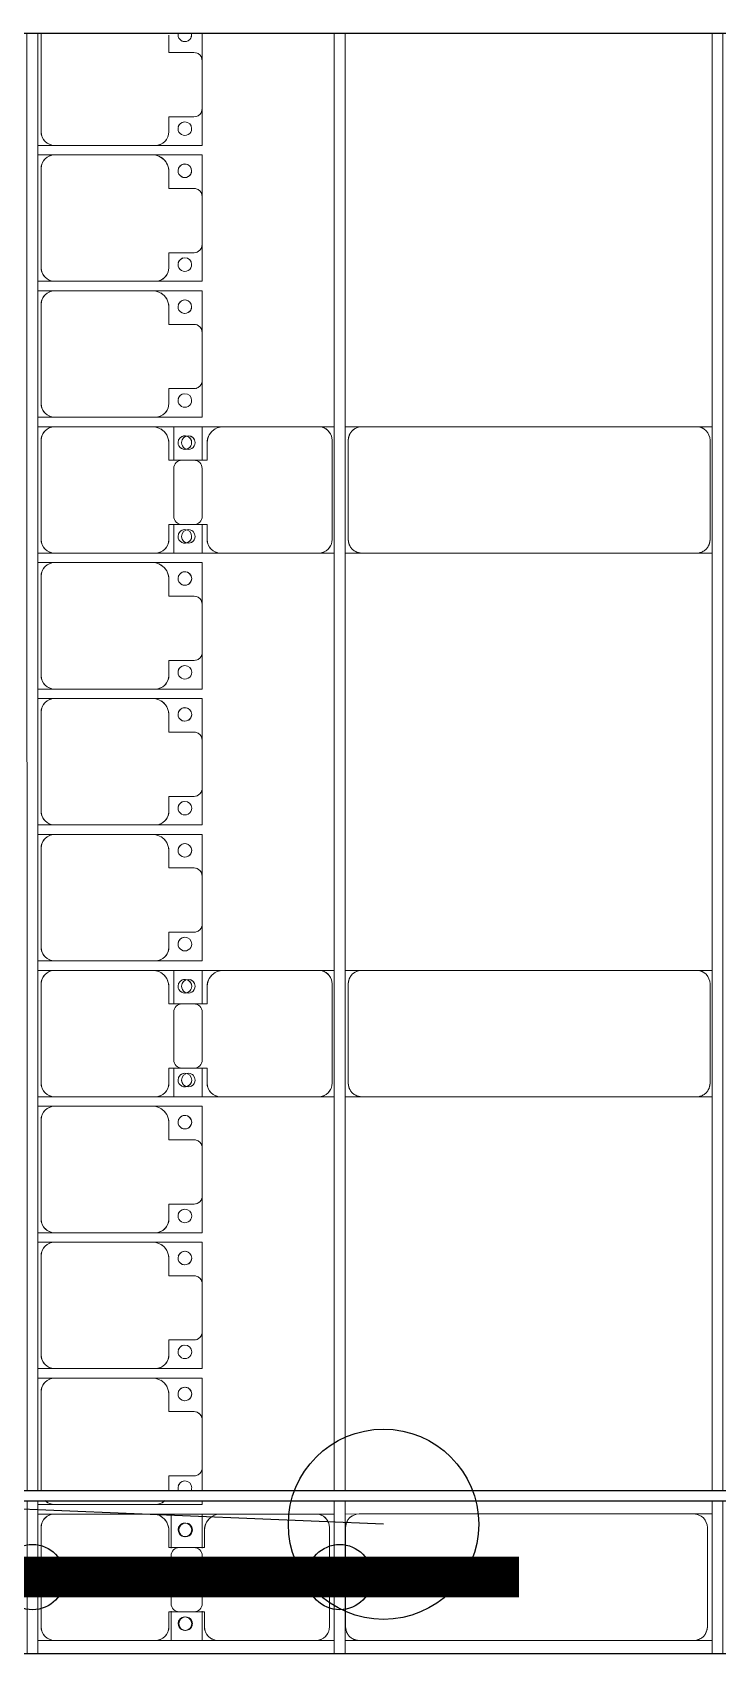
# Model space of a CAD drawing. Header units: millimetres. Extents: x -248177 to 167033, y 156986 to 268923.
# Drawn here: x -227723 to -225203, y 234459 to 240423 of the extents above; entities that cross this region are included whole.
import ezdxf

# ---------------------------------------------------------------- set-up
doc = ezdxf.new("R2010")
doc.units = ezdxf.units.MM
for name, color, linetype, lineweight in [('A-DETL-MBND', 5, 'Continuous', 9), ('A-GENM', 13, 'Continuous', 9), ('S-BEAM', 12, 'Continuous', 9)]:
    doc.layers.add(name, color=color, linetype=linetype, lineweight=lineweight)
for name, color, linetype in [('GC-BICH NEO', 6, 'Continuous'), ('GC-DAY NEO', 5, 'Continuous'), ('GC-HOP 40x60 GIA CUONG', 1, 'Continuous')]:
    doc.layers.add(name, color=color, linetype=linetype)

# ---------------------------------------------------------------- blocks, each defined once
blk = doc.blocks.new('Dai phao do pin - DẢI PHAO ĐỠ PIN-V11-BỐ TRÍ KHUNG KẾT CẤU BÈ PIN 02')
at = {"layer": 'A-DETL-MBND', "color": 8}
for p, q in [((-1312.2, 241.6), (-1129.7, 241.6)), ((-1312.2, 118.2), (-1312.2, 241.6)), ((-1129.7, 241.6), (-1312.2, 241.6)), ((-779.7, 241.6), (-1129.7, 241.6)), ((-779.7, 241.6), (-722.2, 241.6)), ((-779.7, 241.6), (-722.2, 241.6)), ((-682.2, 241.6), (-620.3, 241.6)), ((-682.2, 241.6), (-620.3, 241.6)), ((610.3, 241.6), (-620.3, 241.6)), ((610.3, 241.6), (667.8, 241.6)), ((610.3, 241.6), (667.8, 241.6)), ((-1189.7, 181.6), (-1189.7, 118.2)), ((-729.7, -173.4), (-729.7, 191.6)), ((-670.3, 191.6), (-670.3, -173.4)), ((660.3, -173.4), (660.3, 191.6)), ((-1312.2, 143.8), (-1312.2, 132.4)), ((-1312.2, 88.2), (-1312.2, -88.2)), ((-1189.7, 118.2), (-1282.2, 118.2)), ((-1312.2, -223.4), (-1312.2, -118.2)), ((-1282.2, -118.2), (-1189.7, -118.2)), ((-1189.7, -118.2), (-1189.7, -173.4)), ((-1312.2, -125), (-1312.2, -137.6)), ((-1139.7, -223.4), (-1312.2, -223.4)), ((-1312.2, -223.4), (-1139.7, -223.4)), ((-1139.7, -223.4), (-779.7, -223.4)), ((-722.2, -223.4), (-779.7, -223.4)), ((-722.2, -223.4), (-779.7, -223.4)), ((-620.3, -223.4), (-682.2, -223.4)), ((-620.3, -223.4), (-682.2, -223.4)), ((-620.3, -223.4), (610.3, -223.4)), ((667.8, -223.4), (610.3, -223.4)), ((667.8, -223.4), (610.3, -223.4))]:
    blk.add_line(p, q, dxfattribs=at)
for centre, radius, start, end in [((-1129.7, 181.6), 60, 90, 180), ((-779.7, 191.6), 50, 360, 90), ((-779.7, 191.6), 50, 360, 75), ((-620.3, 191.6), 50, 90, 180), ((-620.3, 191.6), 50, 105, 135), ((610.3, 191.6), 50, 360, 90), ((610.3, 191.6), 50, 56.34443, 90), ((-1258.6, 183.2), 25, 0, 180), ((-1258.6, 183.2), 25, 90, 180), ((-1258.6, 183.2), 25, 180, 0), ((-1258.6, 183.2), 25, 180, 300), ((-1258.6, 183.2), 25, 30, 75), ((-1129.7, 181.6), 60, 120, 180), ((-620.3, 191.6), 50, 150, 180), ((610.3, 191.6), 50, 15, 30), ((-1282.2, 88.2), 30, 90, 180), ((-1282.2, -88.2), 30, 180, 270), ((-1258.6, -161.8), 25, 0, 180), ((-1258.6, -161.8), 25, 90, 180), ((-1258.6, -161.8), 25, 180, 0), ((-1258.6, -161.8), 25, 180, 270), ((-1258.6, -161.8), 25, 45, 75), ((-1258.6, -161.8), 25, 285, 330), ((-1139.7, -173.4), 50, 180, 270), ((-1139.7, -173.4), 50, 180, 255), ((-779.7, -173.4), 50, 270, 360), ((-779.7, -173.4), 50, 285, 360), ((-620.3, -173.4), 50, 180, 270), ((-620.3, -173.4), 50, 180, 210), ((610.3, -173.4), 50, 270, 360), ((610.3, -173.4), 50, 330, 360), ((-620.3, -173.4), 50, 240, 270), ((610.3, -173.4), 50, 285, 300)]:
    blk.add_arc(centre, radius, start, end, dxfattribs=at)
blk = doc.blocks.new('Dai phao do pin - DẢI PHAO ĐỠ PIN-V12-BỐ TRÍ KHUNG KẾT CẤU BÈ PIN 02')
at = {"layer": 'A-DETL-MBND', "color": 8}
for p, q in [((-1312.2, 241.6), (-1129.7, 241.6)), ((-1312.2, 118.2), (-1312.2, 241.6)), ((-1129.7, 241.6), (-1312.2, 241.6)), ((-779.7, 241.6), (-1129.7, 241.6)), ((-779.7, 241.6), (-722.2, 241.6)), ((-779.7, 241.6), (-722.2, 241.6)), ((-682.2, 241.6), (-620.3, 241.6)), ((-682.2, 241.6), (-620.3, 241.6)), ((610.3, 241.6), (-620.3, 241.6)), ((610.3, 241.6), (667.8, 241.6)), ((610.3, 241.6), (667.8, 241.6)), ((-1189.7, 181.6), (-1189.7, 118.2)), ((-729.7, -173.4), (-729.7, 191.6)), ((-670.3, 191.6), (-670.3, -173.4)), ((660.3, -173.4), (660.3, 191.6)), ((-1312.2, 143.8), (-1312.2, 132.4)), ((-1312.2, 88.2), (-1312.2, -88.2)), ((-1189.7, 118.2), (-1282.2, 118.2)), ((-1312.2, -223.4), (-1312.2, -118.2)), ((-1282.2, -118.2), (-1189.7, -118.2)), ((-1189.7, -118.2), (-1189.7, -173.4)), ((-1312.2, -125), (-1312.2, -137.6)), ((-1139.7, -223.4), (-1312.2, -223.4)), ((-1312.2, -223.4), (-1139.7, -223.4)), ((-1139.7, -223.4), (-779.7, -223.4)), ((-722.2, -223.4), (-779.7, -223.4)), ((-722.2, -223.4), (-779.7, -223.4)), ((-620.3, -223.4), (-682.2, -223.4)), ((-620.3, -223.4), (-682.2, -223.4)), ((-620.3, -223.4), (610.3, -223.4)), ((667.8, -223.4), (610.3, -223.4)), ((667.8, -223.4), (610.3, -223.4))]:
    blk.add_line(p, q, dxfattribs=at)
for centre, radius, start, end in [((-1129.7, 181.6), 60, 90, 180), ((-779.7, 191.6), 50, 360, 90), ((-779.7, 191.6), 50, 360, 75), ((-620.3, 191.6), 50, 90, 180), ((-620.3, 191.6), 50, 105, 135), ((610.3, 191.6), 50, 360, 90), ((610.3, 191.6), 50, 56.38279, 90), ((-1258.6, 183.2), 25, 0, 180), ((-1258.6, 183.2), 25, 90, 180), ((-1258.6, 183.2), 25, 180, 0), ((-1258.6, 183.2), 25, 180, 300), ((-1258.6, 183.2), 25, 30, 75), ((-1129.7, 181.6), 60, 120, 180), ((-620.3, 191.6), 50, 150, 180), ((610.3, 191.6), 50, 15, 30), ((-1282.2, 88.2), 30, 90, 180), ((-1282.2, -88.2), 30, 180, 270), ((-1258.6, -161.8), 25, 0, 180), ((-1258.6, -161.8), 25, 90, 180), ((-1258.6, -161.8), 25, 180, 0), ((-1258.6, -161.8), 25, 180, 270), ((-1258.6, -161.8), 25, 45, 75), ((-1258.6, -161.8), 25, 285, 330), ((-1139.7, -173.4), 50, 180, 270), ((-1139.7, -173.4), 50, 180, 255), ((-779.7, -173.4), 50, 270, 360), ((-779.7, -173.4), 50, 285, 360), ((-620.3, -173.4), 50, 180, 270), ((-620.3, -173.4), 50, 180, 210), ((610.3, -173.4), 50, 270, 360), ((610.3, -173.4), 50, 330, 360), ((-620.3, -173.4), 50, 240, 270), ((610.3, -173.4), 50, 285, 300)]:
    blk.add_arc(centre, radius, start, end, dxfattribs=at)
blk = doc.blocks.new('Dai phao do pin - DẢI PHAO ĐỠ PIN-15697-BỐ TRÍ KHUNG KẾT CẤU BÈ PIN 02')
at = {"layer": 'A-DETL-MBND', "color": 8}
for p, q in [((10747.8, 241.6), (10809.7, 241.6)), ((10747.8, 241.6), (10809.7, 241.6)), ((11169.7, 241.6), (10809.7, 241.6)), ((11169.7, 241.6), (11352.2, 241.6)), ((11352.2, 241.6), (11169.7, 241.6)), ((11237.8, 241.6), (11420.3, 241.6)), ((11237.8, 116.2), (11237.8, 241.6)), ((11420.3, 241.6), (11237.8, 241.6)), ((11352.2, 241.6), (11352.2, 116.2)), ((11770.3, 241.6), (11420.3, 241.6)), ((11770.3, 241.6), (11837.8, 241.6)), ((11770.3, 241.6), (11837.8, 241.6)), ((11877.8, 241.6), (11929.7, 241.6)), ((11877.8, 241.6), (11929.7, 241.6)), ((13160.3, 241.6), (11929.7, 241.6)), ((13160.3, 241.6), (13227.8, 241.6)), ((13160.3, 241.6), (13227.8, 241.6)), ((10759.7, 191.6), (10759.7, -173.4)), ((11229.7, 118.2), (11229.7, 181.6)), ((11360.3, 181.6), (11360.3, 118.2)), ((11820.3, -173.4), (11820.3, 191.6)), ((11879.7, 191.6), (11879.7, -173.4)), ((13210.3, -173.4), (13210.3, 191.6)), ((11322.2, 118.2), (11229.7, 118.2)), ((11237.8, 88.2), (11237.8, -88.2)), ((11360.3, 118.2), (11267.8, 118.2)), ((11352.2, -88.2), (11352.2, 88.2)), ((11229.7, -173.4), (11229.7, -118.2)), ((11229.7, -118.2), (11322.2, -118.2)), ((11237.8, -223.4), (11237.8, -116.2)), ((11267.8, -118.2), (11360.3, -118.2)), ((11352.2, -116.2), (11352.2, -223.4)), ((11360.3, -118.2), (11360.3, -173.4)), ((10809.7, -223.4), (10747.8, -223.4)), ((10809.7, -223.4), (10747.8, -223.4)), ((10809.7, -223.4), (11179.7, -223.4)), ((11352.2, -223.4), (11179.7, -223.4)), ((11179.7, -223.4), (11352.2, -223.4)), ((11410.3, -223.4), (11237.8, -223.4)), ((11237.8, -223.4), (11410.3, -223.4)), ((11410.3, -223.4), (11770.3, -223.4)), ((11837.8, -223.4), (11770.3, -223.4)), ((11837.8, -223.4), (11770.3, -223.4)), ((11929.7, -223.4), (11877.8, -223.4)), ((11929.7, -223.4), (11877.8, -223.4)), ((11929.7, -223.4), (13160.3, -223.4)), ((13227.8, -223.4), (13160.3, -223.4)), ((13227.8, -223.4), (13160.3, -223.4))]:
    blk.add_line(p, q, dxfattribs=at)
for centre, radius, start, end in [((10809.7, 191.6), 50, 90, 180), ((10809.7, 191.6), 50, 105, 180), ((11169.7, 181.6), 60, 360, 90), ((11420.3, 181.6), 60, 90, 180), ((11770.3, 191.6), 50, 360, 90), ((11770.3, 191.6), 50, 360, 75), ((11929.7, 191.6), 50, 90, 180), ((11929.7, 191.6), 50, 105, 135), ((13160.3, 191.6), 50, 360, 90), ((13160.3, 191.6), 50, 60, 90), ((11169.7, 181.6), 60, 360, 60), ((11288.6, 183.2), 25, 0, 180), ((11288.6, 183.2), 25, 180, 0), ((11288.6, 183.2), 25, 0, 165), ((11291.4, 183.2), 25, 360, 180), ((11291.4, 183.2), 25, 90, 180), ((11291.4, 183.2), 25, 180, 0), ((11291.4, 183.2), 25, 180, 300), ((11288.6, 183.2), 25, 210, 0), ((11291.4, 183.2), 25, 15, 75), ((11420.3, 181.6), 60, 120, 180), ((11929.7, 191.6), 50, 150, 180), ((13160.3, 191.6), 50, 15, 30), ((11291.4, 183.2), 25, 330, 345), ((11267.8, 88.2), 30, 90, 180), ((11322.2, 88.2), 30, 0, 90), ((11267.8, -88.2), 30, 180, 270), ((11322.2, -88.2), 30, 270, 360), ((10809.7, -173.4), 50, 180, 270), ((10809.7, -173.4), 50, 180, 255), ((11179.7, -173.4), 50, 270, 0), ((11179.7, -173.4), 50, 285, 0), ((11288.6, -161.8), 25, 0, 180), ((11288.6, -161.8), 25, 180, 0), ((11288.6, -161.8), 25, 105, 165), ((11288.6, -161.8), 25, 195, 360), ((11291.4, -161.8), 25, 360, 180), ((11291.4, -161.8), 25, 105, 180), ((11291.4, -161.8), 25, 180, 360), ((11291.4, -161.8), 25, 180, 270), ((11288.6, -161.8), 25, 360, 75), ((11291.4, -161.8), 25, 15, 75), ((11291.4, -161.8), 25, 285, 345), ((11410.3, -173.4), 50, 180, 270), ((11410.3, -173.4), 50, 180, 255), ((11770.3, -173.4), 50, 270, 0), ((11770.3, -173.4), 50, 285, 360), ((11929.7, -173.4), 50, 180, 270), ((11929.7, -173.4), 50, 180, 210), ((13160.3, -173.4), 50, 270, 360), ((13160.3, -173.4), 50, 330, 360), ((11929.7, -173.4), 50, 240, 270), ((13160.3, -173.4), 50, 285, 300)]:
    blk.add_arc(centre, radius, start, end, dxfattribs=at)
blk = doc.blocks.new('Dải phao đi lại kèm đỡ invester - DẢI PHAO ĐI LẠI-17505-BỐ TRÍ KHUNG KẾT CẤU BÈ PIN 02')
at = {"layer": 'A-DETL-MBND', "color": 8}
for p, q in [((20311.7, 1312.2), (20411.8, 1312.2)), ((20411.8, 1312.2), (20311.7, 1312.2)), ((20588.2, 1312.2), (20411.8, 1312.2)), ((20588.2, 1312.2), (20723.4, 1312.2)), ((20723.4, 1312.2), (20588.2, 1312.2)), ((20723.4, 1312.2), (20723.4, 1139.7)), ((20723.4, 1139.7), (20723.4, 1312.2)), ((20758.4, 1312.2), (20911.8, 1312.2)), ((20758.4, 1129.7), (20758.4, 1312.2)), ((20758.4, 1312.2), (20758.4, 1129.7)), ((20911.8, 1312.2), (20758.4, 1312.2)), ((21088.2, 1312.2), (20911.8, 1312.2)), ((21088.2, 1312.2), (21223.4, 1312.2)), ((21223.4, 1312.2), (21088.2, 1312.2)), ((21223.4, 1312.2), (21223.4, 1139.7)), ((21223.4, 1139.7), (21223.4, 1312.2)), ((21258.4, 1312.2), (21411.8, 1312.2)), ((21258.4, 1129.7), (21258.4, 1312.2)), ((21258.4, 1312.2), (21258.4, 1129.7)), ((21411.8, 1312.2), (21258.4, 1312.2)), ((21588.2, 1312.2), (21411.8, 1312.2)), ((21588.2, 1312.2), (21723.4, 1312.2)), ((21723.4, 1312.2), (21588.2, 1312.2)), ((21723.4, 1312.2), (21723.4, 1139.7)), ((21723.4, 1139.7), (21723.4, 1312.2)), ((21758.4, 1312.2), (21881.8, 1312.2)), ((21758.4, 1129.7), (21758.4, 1312.2)), ((21758.4, 1312.2), (21758.4, 1129.7)), ((22088.2, 1312.2), (21911.8, 1312.2)), ((22118.2, 1312.2), (22223.4, 1312.2)), ((22223.4, 1312.2), (22223.4, 1139.7)), ((22223.4, 1139.7), (22223.4, 1312.2)), ((22258.4, 1312.2), (22411.8, 1312.2)), ((22258.4, 1129.7), (22258.4, 1312.2)), ((22258.4, 1312.2), (22258.4, 1129.7)), ((22411.8, 1312.2), (22258.4, 1312.2)), ((22588.2, 1312.2), (22411.8, 1312.2)), ((22588.2, 1312.2), (22723.4, 1312.2)), ((22723.4, 1312.2), (22588.2, 1312.2)), ((22723.4, 1312.2), (22723.4, 1139.7)), ((22723.4, 1139.7), (22723.4, 1312.2)), ((22758.4, 1312.2), (22911.8, 1312.2)), ((22758.4, 1129.7), (22758.4, 1312.2)), ((22758.4, 1312.2), (22758.4, 1129.7)), ((22911.8, 1312.2), (22758.4, 1312.2)), ((23088.2, 1312.2), (22911.8, 1312.2)), ((23088.2, 1312.2), (23223.4, 1312.2)), ((23223.4, 1312.2), (23088.2, 1312.2)), ((23223.4, 1312.2), (23223.4, 1139.7)), ((23223.4, 1139.7), (23223.4, 1312.2)), ((23258.4, 1312.2), (23411.8, 1312.2)), ((23258.4, 1129.7), (23258.4, 1312.2)), ((23258.4, 1312.2), (23258.4, 1129.7)), ((23411.8, 1312.2), (23258.4, 1312.2)), ((23588.2, 1312.2), (23411.8, 1312.2)), ((23588.2, 1312.2), (23723.4, 1312.2)), ((23723.4, 1312.2), (23588.2, 1312.2)), ((23723.4, 1312.2), (23723.4, 1139.7)), ((23723.4, 1139.7), (23723.4, 1312.2)), ((23758.4, 1312.2), (23881.8, 1312.2)), ((23758.4, 1129.7), (23758.4, 1312.2)), ((23758.4, 1312.2), (23758.4, 1129.7)), ((24088.2, 1312.2), (23911.8, 1312.2)), ((24118.2, 1312.2), (24223.4, 1312.2)), ((24223.4, 1312.2), (24223.4, 1139.7)), ((24223.4, 1139.7), (24223.4, 1312.2)), ((24258.4, 1312.2), (24411.8, 1312.2)), ((24258.4, 1129.7), (24258.4, 1312.2)), ((24258.4, 1312.2), (24258.4, 1129.7)), ((24411.8, 1312.2), (24258.4, 1312.2)), ((24588.2, 1312.2), (24411.8, 1312.2)), ((24588.2, 1312.2), (24723.4, 1312.2)), ((24723.4, 1312.2), (24588.2, 1312.2)), ((24723.4, 1312.2), (24723.4, 1139.7)), ((24723.4, 1139.7), (24723.4, 1312.2)), ((24758.4, 1312.2), (24911.8, 1312.2)), ((24758.4, 1129.7), (24758.4, 1312.2)), ((24758.4, 1312.2), (24758.4, 1129.7)), ((24911.8, 1312.2), (24758.4, 1312.2)), ((25088.2, 1312.2), (24911.8, 1312.2)), ((25088.2, 1312.2), (25223.4, 1312.2)), ((25223.4, 1312.2), (25088.2, 1312.2)), ((25223.4, 1312.2), (25223.4, 1139.7)), ((25223.4, 1139.7), (25223.4, 1312.2)), ((25258.4, 1312.2), (25411.8, 1312.2)), ((25258.4, 1129.7), (25258.4, 1312.2)), ((25258.4, 1312.2), (25258.4, 1129.7)), ((25411.8, 1312.2), (25258.4, 1312.2)), ((25588.2, 1312.2), (25411.8, 1312.2)), ((25588.2, 1312.2), (25671.7, 1312.2)), ((25671.7, 1312.2), (25588.2, 1312.2)), ((25711.7, 1312.2), (25723.4, 1312.2)), ((25723.4, 1312.2), (25711.7, 1312.2)), ((25723.4, 1312.2), (25723.4, 1139.7)), ((25723.4, 1139.7), (25723.4, 1312.2)), ((20381.8, 1282.2), (20381.8, 1189.7)), ((20618.2, 1189.7), (20618.2, 1282.2)), ((20881.8, 1282.2), (20881.8, 1189.7)), ((21118.2, 1189.7), (21118.2, 1282.2)), ((21381.8, 1282.2), (21381.8, 1189.7)), ((21618.2, 1189.7), (21618.2, 1282.2)), ((21881.8, 1282.2), (21881.8, 1189.7)), ((22118.2, 1189.7), (22118.2, 1282.2)), ((22381.8, 1282.2), (22381.8, 1189.7)), ((22618.2, 1189.7), (22618.2, 1282.2)), ((22881.8, 1282.2), (22881.8, 1189.7)), ((23118.2, 1189.7), (23118.2, 1282.2)), ((23381.8, 1282.2), (23381.8, 1189.7)), ((23618.2, 1189.7), (23618.2, 1282.2)), ((23881.8, 1282.2), (23881.8, 1189.7)), ((24118.2, 1189.7), (24118.2, 1282.2)), ((24381.8, 1282.2), (24381.8, 1189.7)), ((24618.2, 1189.7), (24618.2, 1282.2)), ((24881.8, 1282.2), (24881.8, 1189.7)), ((25118.2, 1189.7), (25118.2, 1282.2)), ((25381.8, 1282.2), (25381.8, 1189.7)), ((25618.2, 1189.7), (25618.2, 1282.2)), ((20381.8, 1189.7), (20318.4, 1189.7)), ((20673.4, 1189.7), (20618.2, 1189.7)), ((20723.4, 769.7), (20723.4, 1139.7)), ((20881.8, 1189.7), (20818.4, 1189.7)), ((21173.4, 1189.7), (21118.2, 1189.7)), ((21223.4, 769.7), (21223.4, 1139.7)), ((21381.8, 1189.7), (21318.4, 1189.7)), ((21673.4, 1189.7), (21618.2, 1189.7)), ((21723.4, 769.7), (21723.4, 1139.7)), ((21881.8, 1189.7), (21818.4, 1189.7)), ((22173.4, 1189.7), (22118.2, 1189.7)), ((22223.4, 769.7), (22223.4, 1139.7)), ((22381.8, 1189.7), (22318.4, 1189.7)), ((22673.4, 1189.7), (22618.2, 1189.7)), ((22723.4, 769.7), (22723.4, 1139.7)), ((22881.8, 1189.7), (22818.4, 1189.7)), ((23173.4, 1189.7), (23118.2, 1189.7)), ((23223.4, 769.7), (23223.4, 1139.7)), ((23381.8, 1189.7), (23318.4, 1189.7)), ((23673.4, 1189.7), (23618.2, 1189.7)), ((23723.4, 769.7), (23723.4, 1139.7)), ((23881.8, 1189.7), (23818.4, 1189.7)), ((24173.4, 1189.7), (24118.2, 1189.7)), ((24223.4, 769.7), (24223.4, 1139.7)), ((24381.8, 1189.7), (24318.4, 1189.7)), ((24673.4, 1189.7), (24618.2, 1189.7)), ((24723.4, 769.7), (24723.4, 1139.7)), ((24881.8, 1189.7), (24818.4, 1189.7)), ((25173.4, 1189.7), (25118.2, 1189.7)), ((25223.4, 769.7), (25223.4, 1139.7)), ((25381.8, 1189.7), (25318.4, 1189.7)), ((25671.7, 1189.7), (25618.2, 1189.7)), ((25723.4, 769.7), (25723.4, 1139.7)), ((20758.4, 1129.7), (20758.4, 769.7)), ((21258.4, 1129.7), (21258.4, 769.7)), ((21758.4, 1129.7), (21758.4, 769.7)), ((22258.4, 1129.7), (22258.4, 769.7)), ((22758.4, 1129.7), (22758.4, 769.7)), ((23258.4, 1129.7), (23258.4, 769.7)), ((23758.4, 1129.7), (23758.4, 769.7)), ((24258.4, 1129.7), (24258.4, 769.7)), ((24758.4, 1129.7), (24758.4, 769.7)), ((25258.4, 1129.7), (25258.4, 769.7)), ((20311.7, 719.7), (20673.4, 719.7)), ((20723.4, 769.7), (20723.4, 707.8)), ((20723.4, 769.7), (20723.4, 707.8)), ((20758.4, 707.8), (20758.4, 769.7)), ((20758.4, 707.8), (20758.4, 769.7)), ((20808.4, 719.7), (21173.4, 719.7)), ((21223.4, 769.7), (21223.4, 707.8)), ((21223.4, 769.7), (21223.4, 707.8)), ((21258.4, 707.8), (21258.4, 769.7)), ((21258.4, 707.8), (21258.4, 769.7)), ((21308.4, 719.7), (21673.4, 719.7)), ((21723.4, 769.7), (21723.4, 707.8)), ((21723.4, 769.7), (21723.4, 707.8)), ((21758.4, 707.8), (21758.4, 769.7)), ((21758.4, 707.8), (21758.4, 769.7)), ((21808.4, 719.7), (22173.4, 719.7)), ((22223.4, 769.7), (22223.4, 707.8)), ((22223.4, 769.7), (22223.4, 707.8)), ((22258.4, 707.8), (22258.4, 769.7)), ((22258.4, 707.8), (22258.4, 769.7)), ((22308.4, 719.7), (22673.4, 719.7)), ((22723.4, 769.7), (22723.4, 707.8)), ((22723.4, 769.7), (22723.4, 707.8)), ((22758.4, 707.8), (22758.4, 769.7)), ((22758.4, 707.8), (22758.4, 769.7)), ((22808.4, 719.7), (23173.4, 719.7)), ((23223.4, 769.7), (23223.4, 707.8)), ((23223.4, 769.7), (23223.4, 707.8)), ((23258.4, 707.8), (23258.4, 769.7)), ((23258.4, 707.8), (23258.4, 769.7)), ((23308.4, 719.7), (23673.4, 719.7)), ((23723.4, 769.7), (23723.4, 707.8)), ((23723.4, 769.7), (23723.4, 707.8)), ((23758.4, 707.8), (23758.4, 769.7)), ((23758.4, 707.8), (23758.4, 769.7)), ((23808.4, 719.7), (24173.4, 719.7)), ((24223.4, 769.7), (24223.4, 707.8)), ((24223.4, 769.7), (24223.4, 707.8)), ((24258.4, 707.8), (24258.4, 769.7)), ((24258.4, 707.8), (24258.4, 769.7)), ((24308.4, 719.7), (24673.4, 719.7)), ((24723.4, 769.7), (24723.4, 707.8)), ((24723.4, 769.7), (24723.4, 707.8)), ((24758.4, 707.8), (24758.4, 769.7)), ((24758.4, 707.8), (24758.4, 769.7)), ((24808.4, 719.7), (25173.4, 719.7)), ((25223.4, 769.7), (25223.4, 707.8)), ((25223.4, 769.7), (25223.4, 707.8)), ((25258.4, 707.8), (25258.4, 769.7)), ((25258.4, 707.8), (25258.4, 769.7)), ((25308.4, 719.7), (25671.7, 719.7)), ((25723.4, 769.7), (25723.4, 707.8)), ((25723.4, 769.7), (25723.4, 707.8))]:
    blk.add_line(p, q, dxfattribs=at)
for centre, radius, start, end in [((20411.8, 1282.2), 30, 90, 180), ((20588.2, 1282.2), 30, 360, 90), ((20911.8, 1282.2), 30, 90, 180), ((21088.2, 1282.2), 30, 360, 90), ((21411.8, 1282.2), 30, 90, 180), ((21588.2, 1282.2), 30, 360, 90), ((21911.8, 1282.2), 30, 90, 180), ((22088.2, 1282.2), 30, 360, 90), ((22411.8, 1282.2), 30, 90, 180), ((22588.2, 1282.2), 30, 0, 90), ((22911.8, 1282.2), 30, 90, 180), ((23088.2, 1282.2), 30, 360, 90), ((23411.8, 1282.2), 30, 90, 180), ((23588.2, 1282.2), 30, 0, 90), ((23911.8, 1282.2), 30, 90, 180), ((24088.2, 1282.2), 30, 360, 90), ((24411.8, 1282.2), 30, 90, 180), ((24588.2, 1282.2), 30, 360, 90), ((24911.8, 1282.2), 30, 90, 180), ((25088.2, 1282.2), 30, 360, 90), ((25411.8, 1282.2), 30, 90, 180), ((25588.2, 1282.2), 30, 360, 90), ((20316.8, 1248.6), 25, 90, 105), ((20316.8, 1248.6), 25, 90, 105), ((20316.8, 1248.6), 25, 270, 90), ((20316.8, 1248.6), 25, 300, 90), ((20411.8, 1282.2), 30, 105, 165), ((20411.8, 1282.2), 30, 135, 165), ((20411.8, 1282.2), 30, 135, 165), ((20588.2, 1282.2), 30, 60, 75), ((20588.2, 1282.2), 30, 15, 75), ((20588.2, 1282.2), 30, 60, 75), ((20588.2, 1282.2), 30, 15, 30), ((20588.2, 1282.2), 30, 15, 30), ((20661.8, 1248.6), 25, 90, 270), ((20661.8, 1248.6), 25, 90, 180), ((20661.8, 1248.6), 25, 270, 90), ((20661.8, 1248.6), 25, 270, 90), ((20816.8, 1248.6), 25, 90, 270), ((20816.8, 1248.6), 25, 90, 255), ((20816.8, 1248.6), 25, 270, 90), ((20816.8, 1248.6), 25, 300, 90), ((20911.8, 1282.2), 30, 105, 165), ((20911.8, 1282.2), 30, 135, 165), ((20911.8, 1282.2), 30, 135, 165), ((21088.2, 1282.2), 30, 60, 75), ((21088.2, 1282.2), 30, 15, 75), ((21088.2, 1282.2), 30, 60, 75), ((21088.2, 1282.2), 30, 15, 30), ((21088.2, 1282.2), 30, 15, 30), ((21161.8, 1248.6), 25, 90, 270), ((21161.8, 1248.6), 25, 90, 180), ((21161.8, 1248.6), 25, 270, 90), ((21161.8, 1248.6), 25, 270, 90), ((21316.8, 1248.6), 25, 90, 270), ((21316.8, 1248.6), 25, 90, 255), ((21316.8, 1248.6), 25, 270, 90), ((21316.8, 1248.6), 25, 300, 90), ((21411.8, 1282.2), 30, 105, 165), ((21411.8, 1282.2), 30, 135, 165), ((21411.8, 1282.2), 30, 135, 165), ((21588.2, 1282.2), 30, 60, 75), ((21588.2, 1282.2), 30, 15, 75), ((21588.2, 1282.2), 30, 60, 75), ((21588.2, 1282.2), 30, 15, 30), ((21588.2, 1282.2), 30, 15, 30), ((21661.8, 1248.6), 25, 90, 270), ((21661.8, 1248.6), 25, 90, 180), ((21661.8, 1248.6), 25, 270, 90), ((21661.8, 1248.6), 25, 270, 90), ((21816.8, 1248.6), 25, 90, 270), ((21816.8, 1248.6), 25, 90, 225), ((21816.8, 1248.6), 25, 270, 90), ((21816.8, 1248.6), 25, 315, 90), ((22161.8, 1248.6), 25, 90, 270), ((22161.8, 1248.6), 25, 90, 180), ((22161.8, 1248.6), 25, 270, 90), ((22161.8, 1248.6), 25, 315, 90), ((22316.8, 1248.6), 25, 90, 270), ((22316.8, 1248.6), 25, 90, 255), ((22316.8, 1248.6), 25, 270, 90), ((22316.8, 1248.6), 25, 300, 90), ((22411.8, 1282.2), 30, 105, 165), ((22411.8, 1282.2), 30, 135, 165), ((22411.8, 1282.2), 30, 135, 165), ((22588.2, 1282.2), 30, 60, 75), ((22588.2, 1282.2), 30, 15, 75), ((22588.2, 1282.2), 30, 60, 75), ((22588.2, 1282.2), 30, 15, 30), ((22588.2, 1282.2), 30, 15, 30), ((22661.8, 1248.6), 25, 90, 270), ((22661.8, 1248.6), 25, 90, 180), ((22661.8, 1248.6), 25, 270, 90), ((22661.8, 1248.6), 25, 270, 90), ((22816.8, 1248.6), 25, 90, 270), ((22816.8, 1248.6), 25, 90, 255), ((22816.8, 1248.6), 25, 270, 90), ((22816.8, 1248.6), 25, 300, 90), ((22911.8, 1282.2), 30, 105, 165), ((22911.8, 1282.2), 30, 135, 165), ((22911.8, 1282.2), 30, 135, 165), ((23088.2, 1282.2), 30, 60, 75), ((23088.2, 1282.2), 30, 15, 75), ((23088.2, 1282.2), 30, 60, 75), ((23088.2, 1282.2), 30, 15, 30), ((23088.2, 1282.2), 30, 15, 30), ((23161.8, 1248.6), 25, 90, 270), ((23161.8, 1248.6), 25, 90, 180), ((23161.8, 1248.6), 25, 270, 90), ((23161.8, 1248.6), 25, 270, 90), ((23316.8, 1248.6), 25, 90, 270), ((23316.8, 1248.6), 25, 90, 255), ((23316.8, 1248.6), 25, 270, 90), ((23316.8, 1248.6), 25, 300, 90), ((23411.8, 1282.2), 30, 105, 165), ((23411.8, 1282.2), 30, 135, 165), ((23411.8, 1282.2), 30, 135, 165), ((23588.2, 1282.2), 30, 60, 75), ((23588.2, 1282.2), 30, 15, 75), ((23588.2, 1282.2), 30, 60, 75), ((23588.2, 1282.2), 30, 15, 30), ((23588.2, 1282.2), 30, 15, 30), ((23661.8, 1248.6), 25, 90, 270), ((23661.8, 1248.6), 25, 90, 180), ((23661.8, 1248.6), 25, 270, 90), ((23661.8, 1248.6), 25, 270, 90), ((23816.8, 1248.6), 25, 90, 270), ((23816.8, 1248.6), 25, 90, 225), ((23816.8, 1248.6), 25, 270, 90), ((23816.8, 1248.6), 25, 315, 90), ((24161.8, 1248.6), 25, 90, 270), ((24161.8, 1248.6), 25, 90, 180), ((24161.8, 1248.6), 25, 270, 90), ((24161.8, 1248.6), 25, 315, 90), ((24316.8, 1248.6), 25, 90, 270), ((24316.8, 1248.6), 25, 90, 255), ((24316.8, 1248.6), 25, 270, 90), ((24316.8, 1248.6), 25, 300, 90), ((24411.8, 1282.2), 30, 105, 165), ((24411.8, 1282.2), 30, 135, 165), ((24411.8, 1282.2), 30, 135, 165), ((24588.2, 1282.2), 30, 60, 75), ((24588.2, 1282.2), 30, 15, 75), ((24588.2, 1282.2), 30, 60, 75), ((24588.2, 1282.2), 30, 15, 30), ((24588.2, 1282.2), 30, 15, 30), ((24661.8, 1248.6), 25, 90, 270), ((24661.8, 1248.6), 25, 90, 180), ((24661.8, 1248.6), 25, 270, 90), ((24661.8, 1248.6), 25, 270, 90), ((24816.8, 1248.6), 25, 90, 270), ((24816.8, 1248.6), 25, 90, 255), ((24816.8, 1248.6), 25, 270, 90), ((24816.8, 1248.6), 25, 300, 90), ((24911.8, 1282.2), 30, 105, 165), ((24911.8, 1282.2), 30, 135, 165), ((24911.8, 1282.2), 30, 135, 165), ((25088.2, 1282.2), 30, 60, 75), ((25088.2, 1282.2), 30, 15, 75), ((25088.2, 1282.2), 30, 60, 75), ((25088.2, 1282.2), 30, 15, 30), ((25088.2, 1282.2), 30, 15, 30), ((25161.8, 1248.6), 25, 90, 270), ((25161.8, 1248.6), 25, 90, 180), ((25161.8, 1248.6), 25, 270, 90), ((25161.8, 1248.6), 25, 270, 90), ((25316.8, 1248.6), 25, 90, 270), ((25316.8, 1248.6), 25, 90, 255), ((25316.8, 1248.6), 25, 270, 90), ((25316.8, 1248.6), 25, 300, 90), ((25411.8, 1282.2), 30, 105, 165), ((25411.8, 1282.2), 30, 135, 165), ((25411.8, 1282.2), 30, 135, 165), ((25588.2, 1282.2), 30, 60, 75), ((25588.2, 1282.2), 30, 15, 75), ((25588.2, 1282.2), 30, 60, 75), ((25588.2, 1282.2), 30, 15, 30), ((25588.2, 1282.2), 30, 15, 30), ((25661.8, 1248.6), 25, 90, 270), ((25661.8, 1248.6), 25, 90, 180), ((25661.8, 1248.6), 25, 60, 90), ((25661.8, 1248.6), 25, 60, 90), ((20316.8, 1248.6), 25, 255, 270), ((20316.8, 1248.6), 25, 270, 285), ((20661.8, 1248.6), 25, 195, 255), ((20816.8, 1248.6), 25, 270, 285), ((21161.8, 1248.6), 25, 195, 255), ((21316.8, 1248.6), 25, 270, 285), ((21661.8, 1248.6), 25, 195, 255), ((22161.8, 1248.6), 25, 195, 225), ((22316.8, 1248.6), 25, 270, 285), ((22661.8, 1248.6), 25, 195, 255), ((22816.8, 1248.6), 25, 270, 285), ((23161.8, 1248.6), 25, 195, 255), ((23316.8, 1248.6), 25, 270, 285), ((23661.8, 1248.6), 25, 195, 255), ((24161.8, 1248.6), 25, 195, 225), ((24316.8, 1248.6), 25, 270, 285), ((24661.8, 1248.6), 25, 195, 255), ((24816.8, 1248.6), 25, 270, 285), ((25161.8, 1248.6), 25, 195, 255), ((25316.8, 1248.6), 25, 270, 285), ((25661.8, 1248.6), 25, 195, 255), ((25661.8, 1248.6), 25, 270, 300), ((25661.8, 1248.6), 25, 270, 300), ((20673.4, 1139.7), 50, 0, 90), ((20673.4, 1139.7), 50, 15, 90), ((20818.4, 1129.7), 60, 90, 180), ((20818.4, 1129.7), 60, 90, 150), ((21173.4, 1139.7), 50, 360, 90), ((21173.4, 1139.7), 50, 15, 90), ((21318.4, 1129.7), 60, 90, 180), ((21318.4, 1129.7), 60, 90, 150), ((21673.4, 1139.7), 50, 0, 90), ((21673.4, 1139.7), 50, 15, 90), ((21818.4, 1129.7), 60, 90, 180), ((21818.4, 1129.7), 60, 90, 150), ((22173.4, 1139.7), 50, 360, 90), ((22173.4, 1139.7), 50, 15, 90), ((22318.4, 1129.7), 60, 90, 180), ((22318.4, 1129.7), 60, 90, 150), ((22673.4, 1139.7), 50, 0, 90), ((22673.4, 1139.7), 50, 15, 90), ((22818.4, 1129.7), 60, 90, 180), ((22818.4, 1129.7), 60, 90, 150), ((23173.4, 1139.7), 50, 0, 90), ((23173.4, 1139.7), 50, 15, 90), ((23318.4, 1129.7), 60, 90, 180), ((23318.4, 1129.7), 60, 90, 150), ((23673.4, 1139.7), 50, 0, 90), ((23673.4, 1139.7), 50, 15, 90), ((23818.4, 1129.7), 60, 90, 180), ((23818.4, 1129.7), 60, 90, 150), ((24173.4, 1139.7), 50, 0, 90), ((24173.4, 1139.7), 50, 15, 90), ((24318.4, 1129.7), 60, 90, 180), ((24318.4, 1129.7), 60, 90, 150), ((24673.4, 1139.7), 50, 0, 90), ((24673.4, 1139.7), 50, 15, 90), ((24818.4, 1129.7), 60, 90, 180), ((24818.4, 1129.7), 60, 90, 150), ((25173.4, 1139.7), 50, 0, 90), ((25173.4, 1139.7), 50, 15, 90), ((25318.4, 1129.7), 60, 90, 180), ((25318.4, 1129.7), 60, 90, 150), ((25673.4, 1139.7), 50, 360, 45), ((25673.4, 1139.7), 50, 15, 45), ((20673.4, 769.7), 50, 270, 360), ((20673.4, 769.7), 50, 270, 345), ((20808.4, 769.7), 50, 180, 270), ((20808.4, 769.7), 50, 195, 270), ((21173.4, 769.7), 50, 270, 360), ((21173.4, 769.7), 50, 270, 345), ((21308.4, 769.7), 50, 180, 270), ((21308.4, 769.7), 50, 195, 270), ((21673.4, 769.7), 50, 270, 360), ((21673.4, 769.7), 50, 270, 345), ((21808.4, 769.7), 50, 180, 270), ((21808.4, 769.7), 50, 195, 270), ((22173.4, 769.7), 50, 270, 360), ((22173.4, 769.7), 50, 270, 345), ((22308.4, 769.7), 50, 180, 270), ((22308.4, 769.7), 50, 195, 270), ((22673.4, 769.7), 50, 270, 360), ((22673.4, 769.7), 50, 270, 345), ((22808.4, 769.7), 50, 180, 270), ((22808.4, 769.7), 50, 195, 270), ((23173.4, 769.7), 50, 270, 0), ((23173.4, 769.7), 50, 270, 345), ((23308.4, 769.7), 50, 180, 270), ((23308.4, 769.7), 50, 195, 270), ((23673.4, 769.7), 50, 270, 0), ((23673.4, 769.7), 50, 270, 345), ((23808.4, 769.7), 50, 180, 270), ((23808.4, 769.7), 50, 195, 270), ((24173.4, 769.7), 50, 270, 0), ((24173.4, 769.7), 50, 270, 345), ((24308.4, 769.7), 50, 180, 270), ((24308.4, 769.7), 50, 195, 270), ((24673.4, 769.7), 50, 270, 0), ((24673.4, 769.7), 50, 270, 345), ((24808.4, 769.7), 50, 180, 270), ((24808.4, 769.7), 50, 195, 270), ((25173.4, 769.7), 50, 270, 360), ((25173.4, 769.7), 50, 270, 345), ((25308.4, 769.7), 50, 180, 270), ((25308.4, 769.7), 50, 195, 270), ((25673.4, 769.7), 50, 315, 0), ((25673.4, 769.7), 50, 315, 345)]:
    blk.add_arc(centre, radius, start, end, dxfattribs=at)
blk = doc.blocks.new('Dầm C52 - Dầm C52-24592-BỐ TRÍ KHUNG KẾT CẤU BÈ PIN 02')
at = {"layer": 'S-BEAM', "color": 1}
for p, q in [((13807.1, 20), (14367.1, 20)), ((14407.1, 20), (19767.1, 20)), ((14367.1, -20), (13807.1, -20)), ((19767.1, -20), (14407.1, -20))]:
    blk.add_line(p, q, dxfattribs=at)
blk = doc.blocks.new('Dầm C52 - Hộp 40x60-25238-BỐ TRÍ KHUNG KẾT CẤU BÈ PIN 02')
at = {"layer": 'S-BEAM', "color": 3, "lineweight": 25}
blk.add_line((-152122.8, 20), (-79694.5, 20), dxfattribs=at)
blk = doc.blocks.new('Dầm C52 - Hộp 40x60-25239-BỐ TRÍ KHUNG KẾT CẤU BÈ PIN 02')
at = {"layer": 'S-BEAM', "color": 3, "lineweight": 25}
blk.add_line((146407.2, -20), (-146407.2, -20), dxfattribs=at)
blk = doc.blocks.new('Dầm C52 - Hộp 40x60-25155-BỐ TRÍ KHUNG KẾT CẤU BÈ PIN 02')
at = {"layer": 'S-BEAM', "color": 3, "lineweight": 25}
for p, q in [((-14260.6, 20), (14260.6, 20)), ((14260.6, -20), (-14260.6, -20))]:
    blk.add_line(p, q, dxfattribs=at)
blk = doc.blocks.new('HOBANMONG_BEPIN 2_rvt-1-BỐ TRÍ KHUNG KẾT CẤU BÈ PIN 02')
at = {"layer": 'A-GENM', "lineweight": 9}
for name, p, rotation in [('Dải phao đi lại kèm đỡ invester - DẢI PHAO ĐI LẠI-17505-BỐ TRÍ KHUNG KẾT CẤU BÈ PIN 02', (-228411.4, 260730.9), 270.0007586098948), ('Dai phao do pin - DẢI PHAO ĐỠ PIN-V11-BỐ TRÍ KHUNG KẾT CẤU BÈ PIN 02', (-225891.1, 238731), 0.0007586094741477002), ('Dai phao do pin - DẢI PHAO ĐỠ PIN-V12-BỐ TRÍ KHUNG KẾT CẤU BÈ PIN 02', (-225891.1, 236731), 0.0007586094741477002), ('Dai phao do pin - DẢI PHAO ĐỠ PIN-15697-BỐ TRÍ KHUNG KẾT CẤU BÈ PIN 02', (-238451, 234730.8), 0.0007586094741477002)]:
    blk.add_blockref(name, p, dxfattribs=dict(at, rotation=rotation))
at = {"layer": 'S-BEAM', "lineweight": 9}
for name, p, rotation in [('Dầm C52 - Dầm C52-24592-BỐ TRÍ KHUNG KẾT CẤU BÈ PIN 02', (-227723, 220652.2), 90.00075860989138), ('Dầm C52 - Dầm C52-24592-BỐ TRÍ KHUNG KẾT CẤU BÈ PIN 02', (-226593, 220652.2), 90.00075860989138), ('Dầm C52 - Dầm C52-24592-BỐ TRÍ KHUNG KẾT CẤU BÈ PIN 02', (-225203, 220652.2), 90.00075860989138), ('Dầm C52 - Hộp 40x60-25239-BỐ TRÍ KHUNG KẾT CẤU BÈ PIN 02', (-83316.1, 240441.2), 0.0007586094741477002), ('Dầm C52 - Hộp 40x60-25155-BỐ TRÍ KHUNG KẾT CẤU BÈ PIN 02', (-226893.8, 235039.3), 0.0007586094741477002), ('Dầm C52 - Hộp 40x60-25238-BỐ TRÍ KHUNG KẾT CẤU BÈ PIN 02', (-89031.6, 234441.1), 0.0007586094741477002)]:
    blk.add_blockref(name, p, dxfattribs=dict(at, rotation=rotation))

msp = doc.modelspace()

# ---------------------------------------------------------------- linework, layer by layer
at = {"layer": 'GC-BICH NEO'}
msp.add_circle((-226431.8, 234934.7), 350, dxfattribs=at)
at = {"layer": 'GC-DAY NEO'}
msp.add_line((-226431.8, 234934.7), (-234424.8, 235268.9), dxfattribs=at)
at = {"layer": 'GC-HOP 40x60 GIA CUONG', "const_width": 150}
msp.add_lwpolyline([(-240934, 234740.4), (-225934, 234740.4)], dxfattribs=at)
at = {"layer": 'GC-HOP 40x60 GIA CUONG'}
for centre in [(-227723, 234740.4), (-226593, 234740.4)]:
    msp.add_circle(centre, 120, dxfattribs=at)

# ---------------------------------------------------------------- block references
at = {"lineweight": 5}
msp.add_blockref('HOBANMONG_BEPIN 2_rvt-1-BỐ TRÍ KHUNG KẾT CẤU BÈ PIN 02', (0, 0), dxfattribs=at)

doc.saveas('drawing.dxf')
